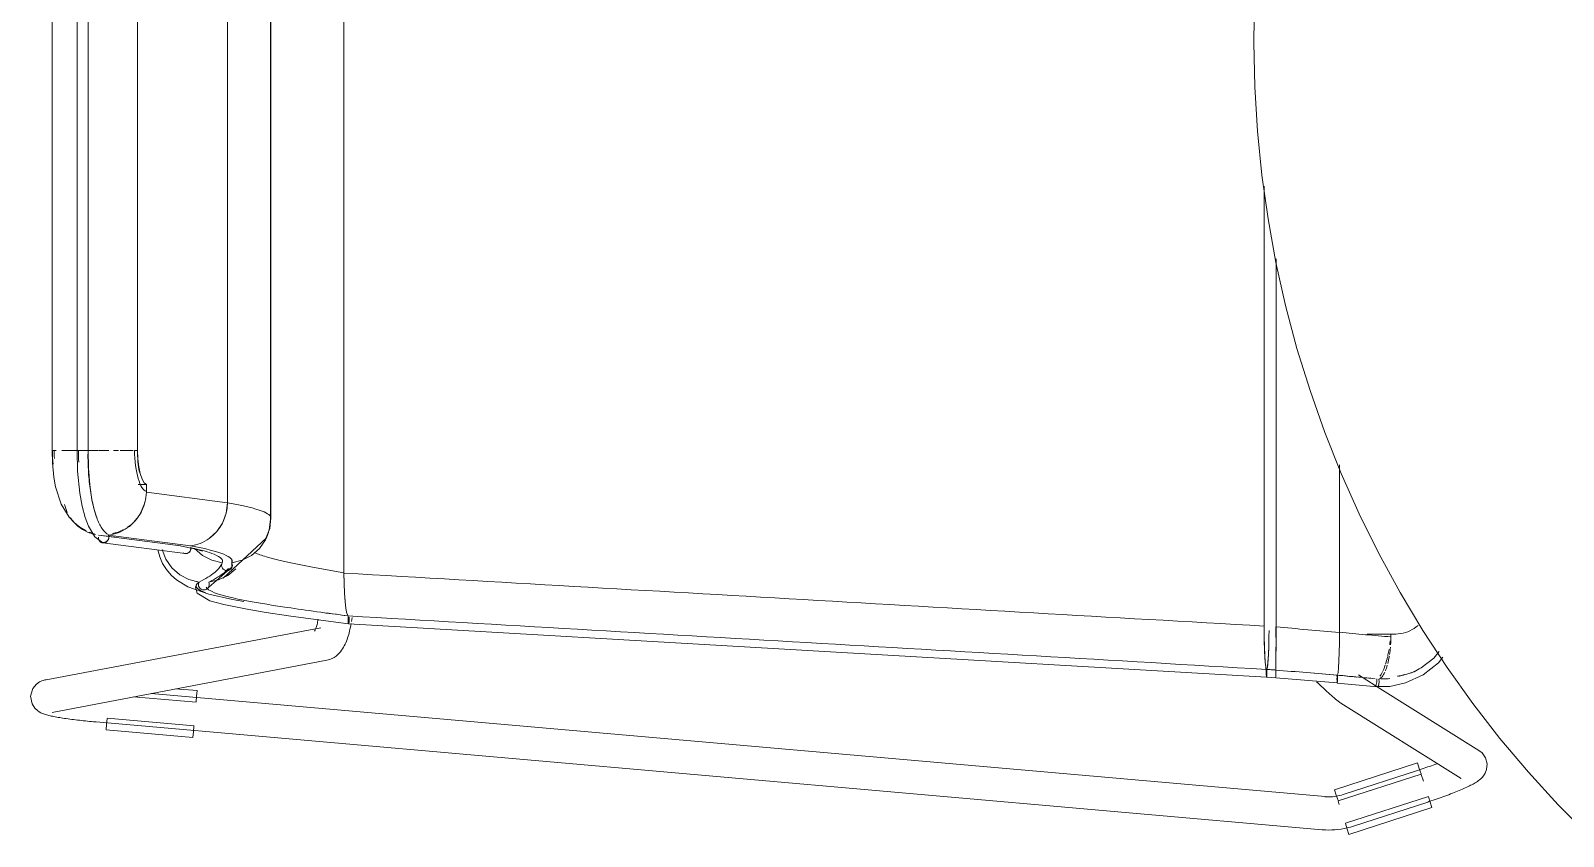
# Model space of a CAD drawing. Header units: millimetres. Extents: x 155927 to 317870, y -36033 to 97293.
# Drawn here: x 229477 to 230032, y 30821 to 31112 of the extents above; entities that cross this region are included whole.
import ezdxf

# ---------------------------------------------------------------- set-up
doc = ezdxf.new("R2010")
doc.units = ezdxf.units.MM
doc.header["$MEASUREMENT"] = 0
doc.layers.add('I-FURN', color=8, linetype='CONTINUOUS', lineweight=9)

msp = doc.modelspace()

# ---------------------------------------------------------------- linework, layer by layer
at = {"layer": 'I-FURN'}
for p, q in [((229590.71, 31299.29), (229590.71, 30915.89)), ((229590.71, 30915.89), (229590.71, 31299.29)), ((229564.21, 31279.98), (229564.21, 30935.2)), ((229564.21, 30935.2), (229564.21, 31279.98)), ((229548.61, 31273.95), (229548.61, 30941.24)), ((229548.61, 30941.24), (229548.61, 31273.95)), ((229485.24, 31255.02), (229485.24, 30960.17)), ((229494.28, 31255.02), (229494.28, 30960.17)), ((229498.24, 30960.17), (229498.24, 31255.02)), ((229516.08, 31255.02), (229516.08, 30960.17)), ((229516.14, 30960.17), (229516.14, 31255.02)), ((229564.36, 30935.74), (229564.36, 31240.54)), ((229919.84, 31116.23), (229919.75, 31107.59)), ((229919.75, 31107.59), (229920.07, 31091.6)), ((229920.07, 31091.6), (229921.03, 31075.63)), ((229921.03, 31075.63), (229922.62, 31059.71)), ((229922.62, 31059.71), (229924.86, 31043.87)), ((229923.44, 31055.74), (229923.44, 30896.64)), ((229923.44, 30896.64), (229923.44, 31055.74)), ((229924.86, 31043.87), (229927.72, 31028.13)), ((229927.76, 31029.37), (229927.76, 30896.38)), ((229927.76, 30896.38), (229927.76, 31029.37)), ((229927.72, 31028.13), (229931.21, 31012.51)), ((229931.21, 31012.51), (229935.32, 30997.05)), ((229935.32, 30997.05), (229940.05, 30981.77)), ((229940.05, 30981.77), (229945.39, 30966.68)), ((229945.39, 30966.68), (229951.32, 30951.83)), ((229485.24, 30960.17), (229485.41, 30960.17)), ((229485.32, 30955.65), (229485.24, 30960.17)), ((229486.73, 30960.17), (229485.26, 30960.17)), ((229491.34, 30960.17), (229488.76, 30960.17)), ((229491.5, 30960.17), (229494.52, 30960.17)), ((229494.52, 30960.17), (229491.51, 30960.17)), ((229498.23, 30960.17), (229494.28, 30960.17)), ((229494.43, 30952.61), (229494.28, 30960.17)), ((229494.28, 30960.17), (229494.35, 30960.17)), ((229494.35, 30960.17), (229494.55, 30960.17)), ((229494.55, 30960.17), (229494.85, 30960.17)), ((229494.85, 30960.17), (229495.24, 30960.17)), ((229495.24, 30960.17), (229495.69, 30960.17)), ((229495.69, 30960.17), (229496.19, 30960.17)), ((229496.19, 30960.17), (229496.68, 30960.17)), ((229496.68, 30960.17), (229497.16, 30960.17)), ((229497.16, 30960.17), (229497.58, 30960.17)), ((229497.58, 30960.17), (229497.91, 30960.17)), ((229497.91, 30960.17), (229498.13, 30960.17)), ((229498.13, 30960.17), (229498.23, 30960.17)), ((229498.21, 30960.17), (229502.02, 30960.17)), ((229502.02, 30960.17), (229498.21, 30960.17)), ((229498.24, 30960.17), (229498.33, 30953.75)), ((229505.78, 30960.17), (229502.22, 30960.17)), ((229509.25, 30960.17), (229507.41, 30960.17)), ((229512.49, 30960.17), (229509.77, 30960.17)), ((229512.49, 30960.17), (229512.75, 30960.17)), ((229514.56, 30960.17), (229512.82, 30960.17)), ((229516.25, 30957.13), (229516.14, 30960.17)), ((229516.57, 30954.28), (229516.25, 30957.13)), ((229485.84, 30950.44), (229485.32, 30955.65)), ((229495.22, 30944.72), (229494.43, 30952.61)), ((229498.33, 30953.75), (229498.81, 30947.77)), ((229517.08, 30951.79), (229516.57, 30954.28)), ((229517.75, 30949.8), (229517.08, 30951.79)), ((229950.73, 30894.43), (229950.73, 30954.92)), ((229950.73, 30954.92), (229950.73, 30894.43)), ((229951.32, 30951.83), (229957.85, 30937.22)), ((229486.49, 30946.94), (229485.84, 30950.44)), ((229488.51, 30940.79), (229486.49, 30946.94)), ((229498.81, 30947.77), (229499.64, 30942.33)), ((229516.39, 30947.81), (229519.4, 30947.81)), ((229516.39, 30947.81), (229519.38, 30947.81)), ((229518.54, 30948.45), (229517.75, 30949.8)), ((229519.4, 30947.81), (229518.54, 30948.45)), ((229519.33, 30945.1), (229519.4, 30947.81)), ((229491.38, 30936.08), (229488.51, 30940.79)), ((229496.09, 30940), (229495.22, 30944.72)), ((229499.64, 30942.33), (229500.44, 30938.83)), ((229548.61, 30941.24), (229519.33, 30945.1)), ((229548.13, 30937.47), (229548.61, 30941.24)), ((229493.22, 30934.1), (229491.38, 30936.08)), ((229497.17, 30935.96), (229496.09, 30940)), ((229498.36, 30932.79), (229497.17, 30935.96)), ((229500.44, 30938.83), (229501.32, 30936.01)), ((229501.32, 30936.01), (229501.51, 30935.5)), ((229546.82, 30933.92), (229548.13, 30937.47)), ((229564.21, 30935.2), (229563.73, 30931.41)), ((229563.73, 30931.41), (229564.21, 30935.2)), ((229563.92, 30931.99), (229564.36, 30935.74)), ((229957.85, 30937.22), (229964.95, 30922.88)), ((229495.29, 30932.43), (229493.22, 30934.1)), ((229497.56, 30931.1), (229495.29, 30932.43)), ((229500.67, 30928.96), (229498.36, 30932.79)), ((229531.68, 30925.71), (229501.99, 30929.55)), ((229507.96, 30928.78), (229503.18, 30929.4)), ((229535.23, 30925.69), (229505.53, 30929.53)), ((229542, 30928.32), (229544.74, 30930.81)), ((229544.74, 30930.81), (229546.82, 30933.92)), ((229562.19, 30927.53), (229563.92, 30931.99)), ((229563.73, 30931.41), (229562.36, 30927.84)), ((229562.37, 30927.84), (229563.73, 30931.41)), ((229562.79, 30928.62), (229563.49, 30930.55)), ((229503.05, 30927.07), (229500.67, 30928.96)), ((229533.33, 30922.86), (229503.55, 30926.71)), ((229523.48, 30924.17), (229524.13, 30921.67)), ((229524.99, 30924.31), (229526.39, 30920.8)), ((229537.2, 30924.46), (229530.9, 30925.83)), ((229534.85, 30923.4), (229535.15, 30923.78)), ((229535.15, 30923.78), (229535.35, 30924.23)), ((229535.35, 30924.23), (229535.43, 30924.72)), ((229535.43, 30924.72), (229535.39, 30925.22)), ((229536.73, 30924.7), (229539.6, 30922.2)), ((229539.63, 30923.7), (229537.2, 30924.46)), ((229547.09, 30914.02), (229562.79, 30928.62)), ((229560.19, 30924.71), (229557.32, 30922.2)), ((229557.33, 30922.2), (229560.2, 30924.7)), ((229562.36, 30927.84), (229560.19, 30924.71)), ((229560.2, 30924.7), (229562.37, 30927.84)), ((229524.13, 30921.67), (229525.16, 30919.3)), ((229525.16, 30919.3), (229526.54, 30917.1)), ((229526.39, 30920.8), (229528.56, 30917.71)), ((229532.65, 30923.1), (229533.09, 30922.91)), ((229533.09, 30922.91), (229533.56, 30922.85)), ((229533.56, 30922.85), (229534.03, 30922.91)), ((229534.03, 30922.91), (229534.47, 30923.1)), ((229534.47, 30923.1), (229534.85, 30923.4)), ((229539.6, 30922.2), (229543, 30920.44)), ((229540.9, 30909.91), (229550.32, 30918.04)), ((229543, 30920.44), (229546.71, 30919.55)), ((229546.43, 30918.87), (229546.61, 30919.3)), ((229546.51, 30918.58), (229546.55, 30919.08)), ((229546.55, 30919.08), (229546.51, 30918.58)), ((229546.59, 30918.09), (229546.51, 30918.58)), ((229546.51, 30918.58), (229546.59, 30918.09)), ((229546.55, 30919.08), (229546.71, 30919.55)), ((229546.71, 30919.55), (229546.55, 30919.08)), ((229546.8, 30917.64), (229546.59, 30918.09)), ((229546.59, 30918.09), (229546.79, 30917.64)), ((229550.33, 30918.09), (229550.13, 30917.64)), ((229550.13, 30917.64), (229550.33, 30918.09)), ((229550.19, 30917.74), (229550.23, 30920.62)), ((229550.21, 30919.55), (229550.38, 30919.08)), ((229550.22, 30919.55), (229553.93, 30920.44)), ((229550.38, 30919.08), (229550.22, 30919.55)), ((229550.41, 30918.58), (229550.33, 30918.09)), ((229550.33, 30918.09), (229550.42, 30918.58)), ((229550.38, 30919.08), (229550.41, 30918.58)), ((229550.42, 30918.58), (229550.38, 30919.08)), ((229557.32, 30922.2), (229553.93, 30920.45)), ((229553.93, 30920.44), (229557.33, 30922.2)), ((229964.95, 30922.88), (229972.62, 30908.84)), ((229526.54, 30917.1), (229528.22, 30915.12)), ((229528.22, 30915.12), (229530.19, 30913.39)), ((229528.56, 30917.71), (229531.39, 30915.23)), ((229530.19, 30913.39), (229534.3, 30910.88)), ((229531.39, 30915.23), (229534.71, 30913.49)), ((229534.71, 30913.49), (229538.34, 30912.59)), ((229538.34, 30912.59), (229536.81, 30912.86)), ((229538.18, 30912.12), (229538.34, 30912.59)), ((229538.34, 30912.59), (229538.18, 30912.12)), ((229545.44, 30913.33), (229541.83, 30912.54)), ((229541.83, 30912.54), (229545.44, 30913.32)), ((229541.83, 30912.54), (229541.98, 30912.07)), ((229541.98, 30912.06), (229541.83, 30912.54)), ((229548.76, 30914.97), (229545.44, 30913.33)), ((229545.44, 30913.32), (229548.76, 30914.96)), ((229546.79, 30917.64), (229547.11, 30917.26)), ((229547.11, 30917.26), (229546.8, 30917.64)), ((229547.51, 30916.97), (229547.11, 30917.26)), ((229547.11, 30917.26), (229547.51, 30916.96)), ((229547.97, 30916.78), (229547.51, 30916.97)), ((229547.51, 30916.96), (229547.97, 30916.77)), ((229548.46, 30916.71), (229547.97, 30916.78)), ((229547.97, 30916.77), (229548.46, 30916.71)), ((229548.95, 30916.78), (229548.46, 30916.71)), ((229548.46, 30916.71), (229548.95, 30916.77)), ((229551.6, 30917.37), (229548.76, 30914.97)), ((229548.76, 30914.96), (229551.6, 30917.37)), ((229549.41, 30916.97), (229548.95, 30916.78)), ((229548.95, 30916.77), (229549.42, 30916.96)), ((229549.82, 30917.26), (229549.41, 30916.97)), ((229549.42, 30916.96), (229549.82, 30917.26)), ((229550.13, 30917.64), (229549.82, 30917.26)), ((229549.82, 30917.26), (229550.13, 30917.64)), ((229590.71, 30915.89), (229590.77, 30912.12)), ((229590.77, 30912.06), (229590.71, 30915.81)), ((229534.3, 30910.88), (229541.93, 30908.21)), ((229537.12, 30910.77), (229537.42, 30911.68)), ((229537.65, 30908.58), (229537.12, 30910.77)), ((229542.29, 30905.81), (229537.65, 30908.58)), ((229538.13, 30911.62), (229538.18, 30912.12)), ((229538.18, 30912.12), (229538.13, 30911.62)), ((229538.21, 30911.13), (229538.13, 30911.62)), ((229538.13, 30911.62), (229538.21, 30911.13)), ((229538.41, 30910.67), (229538.21, 30911.13)), ((229538.21, 30911.13), (229538.4, 30910.67)), ((229538.4, 30910.67), (229538.71, 30910.28)), ((229538.71, 30910.29), (229538.41, 30910.67)), ((229539.11, 30909.99), (229538.71, 30910.29)), ((229538.71, 30910.28), (229539.1, 30909.98)), ((229539.1, 30909.98), (229539.56, 30909.79)), ((229539.56, 30909.79), (229539.11, 30909.99)), ((229540.04, 30909.72), (229539.56, 30909.79)), ((229539.56, 30909.79), (229540.04, 30909.71)), ((229540.53, 30909.78), (229540.04, 30909.72)), ((229540.04, 30909.71), (229540.53, 30909.77)), ((229540.99, 30909.96), (229540.53, 30909.78)), ((229540.53, 30909.77), (229540.99, 30909.96)), ((229541.17, 30910.07), (229540.96, 30909.94)), ((229541.39, 30910.25), (229540.99, 30909.96)), ((229540.99, 30909.96), (229541.39, 30910.24)), ((229541.71, 30910.63), (229541.39, 30910.25)), ((229541.39, 30910.24), (229541.71, 30910.62)), ((229541.92, 30911.08), (229541.71, 30910.63)), ((229541.71, 30910.62), (229541.92, 30911.07)), ((229542.01, 30911.57), (229541.92, 30911.08)), ((229541.92, 30911.07), (229542.01, 30911.56)), ((229541.93, 30908.21), (229550.45, 30906.32)), ((229541.98, 30912.07), (229542.01, 30911.57)), ((229542.01, 30911.56), (229541.98, 30912.06)), ((229590.77, 30912.12), (229590.92, 30908.59)), ((229590.92, 30908.59), (229590.77, 30912.06)), ((229590.92, 30908.59), (229591.16, 30905.49)), ((229591.16, 30905.48), (229590.92, 30908.54)), ((229972.62, 30908.84), (229980.84, 30895.12)), ((229547.29, 30904.41), (229542.29, 30905.81)), ((229556.31, 30902.6), (229547.29, 30904.41)), ((229550.45, 30906.32), (229554.51, 30905.58)), ((229562.62, 30901.57), (229556.31, 30902.6)), ((229570.64, 30900.39), (229562.62, 30901.57)), ((229591.16, 30905.49), (229591.47, 30902.99)), ((229591.47, 30902.99), (229591.16, 30905.45)), ((229591.47, 30902.99), (229591.84, 30901.25)), ((229591.84, 30901.25), (229591.47, 30902.98)), ((229582.35, 30896.07), (229483.05, 30877.26)), ((229580.57, 30899.03), (229570.64, 30900.39)), ((229580.48, 30895.62), (229580.58, 30895.89)), ((229592.43, 30897.48), (229580.57, 30899.03)), ((229580.58, 30895.89), (229580.69, 30896.19)), ((229580.69, 30896.19), (229580.79, 30896.53)), ((229580.79, 30896.53), (229580.9, 30896.89)), ((229580.9, 30896.89), (229581.01, 30897.29)), ((229581.01, 30897.29), (229581.12, 30897.71)), ((229581.12, 30897.71), (229581.22, 30898.15)), ((229581.22, 30898.15), (229581.32, 30898.62)), ((229581.32, 30898.62), (229581.42, 30899.12)), ((229592.24, 30900.34), (229591.84, 30901.25)), ((229591.84, 30901.25), (229592.24, 30900.34)), ((229592.24, 30900.34), (229592.22, 30899.87)), ((229592.22, 30899.87), (229592.24, 30900.34)), ((229592.22, 30899.87), (229592.22, 30899.37)), ((229592.22, 30899.37), (229592.22, 30899.87)), ((229592.22, 30899.37), (229592.22, 30898.88)), ((229592.22, 30898.88), (229592.22, 30899.37)), ((229592.22, 30898.88), (229592.25, 30898.43)), ((229592.25, 30898.42), (229592.22, 30898.88)), ((229592.25, 30898.43), (229592.28, 30898.04)), ((229592.28, 30898.04), (229592.25, 30898.42)), ((229592.28, 30898.04), (229592.32, 30897.74)), ((229592.32, 30897.74), (229592.28, 30898.04)), ((229592.32, 30897.74), (229592.37, 30897.55)), ((229592.37, 30897.55), (229592.32, 30897.74)), ((229592.37, 30897.55), (229592.43, 30897.48)), ((229592.43, 30897.47), (229592.37, 30897.55)), ((229592.43, 30897.48), (229592.48, 30897.54)), ((229592.48, 30897.54), (229592.43, 30897.47)), ((229592.43, 30897.47), (229924.34, 30878.19)), ((229592.48, 30897.54), (229592.53, 30897.72)), ((229592.53, 30897.72), (229592.48, 30897.54)), ((229592.53, 30897.72), (229592.57, 30898.01)), ((229592.57, 30898.01), (229592.53, 30897.72)), ((229592.57, 30898.01), (229592.61, 30898.39)), ((229592.61, 30898.39), (229592.57, 30898.01)), ((229592.61, 30898.39), (229592.63, 30898.84)), ((229592.63, 30898.84), (229592.61, 30898.39)), ((229592.63, 30898.84), (229592.64, 30899.34)), ((229592.64, 30899.33), (229592.63, 30898.84)), ((229592.64, 30899.34), (229592.64, 30899.83)), ((229592.64, 30899.83), (229592.64, 30899.33)), ((229592.93, 30895.54), (229593.08, 30896.21)), ((229593.08, 30896.21), (229593.21, 30896.89)), ((229593.21, 30896.89), (229593.33, 30897.58)), ((229593.45, 30898.28), (229593.56, 30899)), ((229593.56, 30899), (229593.66, 30899.73)), ((229923.44, 30896.64), (229923.47, 30892.86)), ((229927.63, 30892.59), (229927.63, 30896.36)), ((229927.63, 30896.36), (229927.63, 30892.58)), ((229927.76, 30896.38), (229927.76, 30892.59)), ((229927.76, 30892.59), (229927.76, 30896.38)), ((229580.12, 30894.85), (229580.13, 30894.88)), ((229580.13, 30894.88), (229580.18, 30894.95)), ((229580.18, 30894.95), (229580.22, 30895.04)), ((229580.22, 30895.04), (229580.3, 30895.19)), ((229580.3, 30895.19), (229580.38, 30895.39)), ((229580.38, 30895.39), (229580.48, 30895.62)), ((229591.16, 30890.08), (229591.41, 30890.64)), ((229591.41, 30890.64), (229591.64, 30891.21)), ((229591.64, 30891.21), (229591.86, 30891.8)), ((229591.86, 30891.8), (229592.07, 30892.39)), ((229592.07, 30892.39), (229592.26, 30892.99)), ((229592.26, 30892.99), (229592.45, 30893.61)), ((229592.45, 30893.61), (229592.62, 30894.24)), ((229592.62, 30894.24), (229592.78, 30894.88)), ((229592.78, 30894.88), (229592.93, 30895.54)), ((229923.47, 30892.86), (229923.55, 30889.29)), ((229925.12, 30889.3), (229925.2, 30892.85)), ((229925.2, 30892.85), (229925.23, 30895.1)), ((229927.76, 30892.59), (229927.75, 30889.02)), ((229927.75, 30889.02), (229927.76, 30892.59)), ((229950.7, 30890.58), (229950.63, 30887.14)), ((229950.63, 30887.14), (229950.7, 30890.57)), ((229950.7, 30890.67), (229950.73, 30894.43)), ((229950.73, 30894.31), (229950.7, 30890.67)), ((229960.77, 30893.73), (229970.52, 30893.73)), ((229969.28, 30893.78), (229969.28, 30892.74)), ((229980.84, 30895.12), (229989.61, 30881.74)), ((229585.57, 30884.54), (229586.46, 30884.91)), ((229586.46, 30884.91), (229587.25, 30885.34)), ((229587.25, 30885.34), (229587.94, 30885.83)), ((229587.94, 30885.83), (229588.54, 30886.34)), ((229588.54, 30886.34), (229589.06, 30886.86)), ((229589.06, 30886.86), (229589.51, 30887.39)), ((229589.51, 30887.39), (229589.91, 30887.92)), ((229589.91, 30887.92), (229590.27, 30888.46)), ((229590.27, 30888.46), (229590.59, 30889)), ((229590.59, 30889), (229590.88, 30889.53)), ((229590.88, 30889.53), (229591.16, 30890.08)), ((229923.55, 30889.29), (229923.67, 30886.16)), ((229923.67, 30886.16), (229923.83, 30883.66)), ((229924.84, 30883.68), (229925, 30886.18)), ((229925, 30886.18), (229925.12, 30889.3)), ((229927.65, 30885.91), (229927.64, 30889.03)), ((229927.64, 30889.03), (229927.65, 30885.9)), ((229927.66, 30883.41), (229927.65, 30885.91)), ((229927.65, 30885.9), (229927.66, 30883.4)), ((229927.74, 30885.89), (229927.73, 30883.39)), ((229927.73, 30883.38), (229927.74, 30885.89)), ((229927.75, 30889.02), (229927.74, 30885.89)), ((229927.74, 30885.89), (229927.75, 30889.02)), ((229950.51, 30884.04), (229950.63, 30887.14)), ((229950.62, 30887.07), (229950.51, 30884.04)), ((229984.78, 30885.06), (229980.21, 30881.56)), ((229986.78, 30887.45), (229984.78, 30885.06)), ((229988.13, 30885.43), (229986.45, 30883.32)), ((229485.29, 30865.47), (229584.58, 30884.28)), ((229584.58, 30884.28), (229585.57, 30884.54)), ((229923.83, 30883.66), (229924.03, 30881.91)), ((229924.03, 30881.91), (229924.24, 30881.02)), ((229924.24, 30881.02), (229924.23, 30880.55)), ((229924.23, 30880.55), (229924.23, 30880.06)), ((229924.23, 30880.06), (229924.23, 30879.57)), ((229924.23, 30879.57), (229924.24, 30879.12)), ((229924.43, 30879.12), (229924.44, 30879.57)), ((229924.44, 30881.03), (229924.65, 30881.93)), ((229924.44, 30880.56), (229924.44, 30881.03)), ((229924.45, 30880.06), (229924.44, 30880.56)), ((229924.44, 30879.57), (229924.45, 30880.06)), ((229924.65, 30881.93), (229924.84, 30883.68)), ((229927.67, 30881.66), (229927.66, 30883.41)), ((229927.66, 30883.4), (229927.67, 30881.65)), ((229927.69, 30880.29), (229927.69, 30880.76)), ((229927.69, 30880.76), (229927.69, 30880.29)), ((229927.69, 30879.79), (229927.69, 30880.29)), ((229927.69, 30880.29), (229927.69, 30879.79)), ((229927.69, 30879.3), (229927.69, 30879.79)), ((229927.69, 30879.79), (229927.69, 30879.3)), ((229927.69, 30878.85), (229927.69, 30879.3)), ((229927.69, 30879.3), (229927.69, 30878.85)), ((229927.72, 30881.64), (229927.7, 30880.75)), ((229927.7, 30880.75), (229927.72, 30881.64)), ((229927.7, 30880.75), (229927.7, 30880.28)), ((229927.7, 30880.28), (229927.7, 30880.75)), ((229927.7, 30880.28), (229927.7, 30879.79)), ((229927.7, 30879.78), (229927.7, 30880.28)), ((229927.7, 30879.79), (229927.7, 30879.3)), ((229927.7, 30879.29), (229927.7, 30879.78)), ((229927.7, 30879.3), (229927.7, 30878.84)), ((229927.7, 30878.84), (229927.7, 30879.29)), ((229927.73, 30883.38), (229927.72, 30881.64)), ((229927.72, 30881.64), (229927.73, 30883.38)), ((229949.99, 30878.93), (229950.18, 30879.83)), ((229950.18, 30879.82), (229949.99, 30878.94)), ((229950.18, 30879.83), (229950.36, 30881.56)), ((229950.36, 30881.54), (229950.18, 30879.83)), ((229950.36, 30881.56), (229950.51, 30884.04)), ((229950.51, 30884), (229950.36, 30881.56)), ((229980.21, 30881.56), (229976.52, 30879.65)), ((229986.45, 30883.32), (229980.92, 30878.99)), ((229989.61, 30881.74), (229998.91, 30868.71)), ((229478.3, 30874.12), (229477.46, 30871.37)), ((229478.3, 30874.12), (229479.62, 30875.7)), ((229479.62, 30875.7), (229480.7, 30876.45)), ((229480.7, 30876.45), (229481.5, 30876.82)), ((229481.5, 30876.82), (229482.12, 30877.04)), ((229482.12, 30877.04), (229482.64, 30877.17)), ((229482.64, 30877.17), (229483.05, 30877.26)), ((229537.64, 30873.33), (229529.75, 30874.02)), ((229924.24, 30879.12), (229924.26, 30878.73)), ((229924.26, 30878.73), (229924.28, 30878.44)), ((229924.28, 30878.44), (229924.31, 30878.25)), ((229924.31, 30878.25), (229924.34, 30878.19)), ((229924.34, 30878.19), (229924.36, 30878.26)), ((229927.7, 30877.92), (229924.34, 30878.18)), ((229924.36, 30878.26), (229924.39, 30878.45)), ((229924.39, 30878.45), (229924.41, 30878.74)), ((229924.41, 30878.74), (229924.43, 30879.12)), ((229927.69, 30878.47), (229927.69, 30878.85)), ((229927.69, 30878.85), (229927.69, 30878.46)), ((229927.7, 30877.92), (229927.69, 30877.98)), ((229927.69, 30877.98), (229927.7, 30877.91)), ((229927.7, 30878.84), (229927.7, 30878.46)), ((229927.7, 30878.46), (229927.7, 30878.84)), ((229927.7, 30878.46), (229927.7, 30878.17)), ((229927.7, 30878.17), (229927.7, 30878.46)), ((229927.7, 30877.98), (229927.7, 30877.92)), ((229927.7, 30877.91), (229927.7, 30877.98)), ((229927.7, 30877.91), (229949.9, 30876.09)), ((229942.86, 30876.11), (229942.39, 30876.55)), ((229943.32, 30875.68), (229942.86, 30876.11)), ((229943.77, 30875.26), (229943.32, 30875.68)), ((229944.22, 30874.85), (229943.77, 30875.26)), ((229944.65, 30874.44), (229944.22, 30874.85)), ((229945.08, 30874.05), (229944.65, 30874.44)), ((229945.49, 30873.67), (229945.08, 30874.05)), ((229945.89, 30873.3), (229945.49, 30873.67)), ((229949.8, 30878.92), (229949.79, 30878.45)), ((229949.79, 30878.45), (229949.8, 30878.92)), ((229949.8, 30877.46), (229949.79, 30877.96)), ((229949.79, 30877.95), (229949.8, 30877.46)), ((229949.8, 30877.46), (229949.81, 30877.01)), ((229949.81, 30877.01), (229949.8, 30877.46)), ((229949.81, 30877.01), (229949.82, 30876.63)), ((229949.82, 30876.63), (229949.81, 30877.01)), ((229949.82, 30876.63), (229949.85, 30876.34)), ((229949.85, 30876.34), (229949.82, 30876.63)), ((229949.85, 30876.34), (229949.87, 30876.15)), ((229949.87, 30876.15), (229949.85, 30876.34)), ((229949.87, 30876.15), (229949.9, 30876.08)), ((229949.9, 30876.09), (229949.87, 30876.15)), ((229949.92, 30876.16), (229949.9, 30876.09)), ((229949.9, 30876.08), (229949.92, 30876.15)), ((229949.9, 30876.08), (229964.39, 30874.66)), ((229949.92, 30876.15), (229949.95, 30876.34)), ((229949.95, 30876.34), (229949.97, 30876.64)), ((229949.97, 30876.64), (229949.95, 30876.35)), ((229949.98, 30877.03), (229949.97, 30876.64)), ((229949.97, 30876.64), (229949.98, 30877.02)), ((229949.99, 30877.48), (229949.98, 30877.03)), ((229949.98, 30877.02), (229949.99, 30877.47)), ((229949.99, 30878.94), (229950, 30878.47)), ((229950, 30878.46), (229949.99, 30878.93)), ((229949.99, 30877.47), (229950, 30877.97)), ((229950, 30877.97), (229949.99, 30877.48)), ((229950, 30878.47), (229950, 30877.97)), ((229950, 30877.97), (229950, 30878.46)), ((229963.55, 30875.24), (229957.53, 30879)), ((229968.95, 30874.87), (229963.49, 30874.79)), ((230001.12, 30851.7), (229964.35, 30874.73)), ((229974.6, 30876.09), (229968.95, 30874.87)), ((229980.92, 30878.99), (229974.6, 30876.09)), ((229477.46, 30871.37), (229477.95, 30868.61)), ((229477.95, 30868.61), (229478.99, 30866.96)), ((229514.67, 30871.08), (229537.27, 30869.1)), ((229945.51, 30835), (229521.01, 30872.29)), ((229537.46, 30871.28), (229537.28, 30869.22)), ((229537.64, 30873.33), (229537.46, 30871.28)), ((229946.28, 30872.95), (229945.89, 30873.3)), ((229946.66, 30872.6), (229946.28, 30872.95)), ((229947.02, 30872.27), (229946.66, 30872.6)), ((229947.38, 30871.96), (229947.02, 30872.27)), ((229947.71, 30871.66), (229947.38, 30871.96)), ((229948.04, 30871.37), (229947.71, 30871.66)), ((229948.34, 30871.1), (229948.04, 30871.37)), ((229948.64, 30870.84), (229948.34, 30871.1)), ((229948.92, 30870.6), (229948.64, 30870.84)), ((229949.18, 30870.37), (229948.92, 30870.6)), ((229949.44, 30870.15), (229949.18, 30870.37)), ((229949.68, 30869.95), (229949.44, 30870.15)), ((229949.91, 30869.76), (229949.68, 30869.95)), ((229950.13, 30869.58), (229949.91, 30869.76)), ((229950.35, 30869.41), (229950.13, 30869.58)), ((229950.58, 30869.23), (229950.35, 30869.41)), ((229950.84, 30869.05), (229950.58, 30869.23)), ((229951.16, 30868.84), (229950.84, 30869.05)), ((229951.16, 30868.84), (229994.75, 30841.53)), ((229998.91, 30868.71), (230008.72, 30856.08)), ((229478.99, 30866.96), (229479.9, 30866.1)), ((229479.9, 30866.1), (229480.6, 30865.62)), ((229480.6, 30865.62), (229481.16, 30865.32)), ((229481.16, 30865.32), (229481.63, 30865.1)), ((229481.63, 30865.1), (229482.06, 30864.94)), ((229482.06, 30864.94), (229482.47, 30864.79)), ((229482.47, 30864.79), (229482.86, 30864.67)), ((229482.86, 30864.67), (229483.26, 30864.55)), ((229483.26, 30864.55), (229483.66, 30864.45)), ((229483.66, 30864.45), (229484.07, 30864.34)), ((229484.07, 30864.34), (229484.5, 30864.24)), ((229484.5, 30864.24), (229484.94, 30864.14)), ((229484.94, 30864.14), (229485.4, 30864.05)), ((229485.4, 30864.05), (229485.88, 30863.95)), ((229485.88, 30863.95), (229486.38, 30863.86)), ((229486.38, 30863.86), (229486.89, 30863.76)), ((229486.89, 30863.76), (229487.42, 30863.67)), ((229487.42, 30863.67), (229487.97, 30863.58)), ((229487.97, 30863.58), (229488.54, 30863.48)), ((229488.54, 30863.48), (229489.13, 30863.39)), ((229489.13, 30863.39), (229489.73, 30863.3)), ((229489.73, 30863.3), (229490.35, 30863.21)), ((229490.35, 30863.21), (229490.99, 30863.12)), ((229490.99, 30863.12), (229491.64, 30863.03)), ((229491.64, 30863.03), (229492.3, 30862.94)), ((229492.3, 30862.94), (229492.97, 30862.86)), ((229492.97, 30862.86), (229493.66, 30862.77)), ((229493.66, 30862.77), (229494.36, 30862.69)), ((229494.36, 30862.69), (229495.07, 30862.6)), ((229495.07, 30862.6), (229495.79, 30862.52)), ((229504.93, 30861.22), (229505.11, 30863.28)), ((229536.53, 30860.65), (229505.12, 30863.41)), ((229495.79, 30862.52), (229496.51, 30862.44)), ((229496.51, 30862.44), (229497.25, 30862.37)), ((229497.25, 30862.37), (229497.99, 30862.29)), ((229497.99, 30862.29), (229498.73, 30862.21)), ((229498.73, 30862.21), (229499.48, 30862.14)), ((229499.48, 30862.14), (229500.23, 30862.07)), ((229500.23, 30862.07), (229500.98, 30862)), ((229500.98, 30862), (229501.14, 30861.99)), ((229501.14, 30861.99), (229944.46, 30823.04)), ((229504.75, 30859.18), (229504.93, 30861.22)), ((229536.16, 30856.42), (229504.75, 30859.18)), ((229536.34, 30858.46), (229536.16, 30856.42)), ((229536.52, 30860.52), (229536.34, 30858.46)), ((230002.24, 30850.81), (230001.12, 30851.7)), ((230008.72, 30856.08), (230019.02, 30843.84)), ((229978.93, 30847.17), (229948.93, 30837.48)), ((229978.93, 30847.17), (229979.56, 30845.22)), ((229983.3, 30845.95), (229982.63, 30845.72)), ((229983.96, 30846.19), (229983.3, 30845.95)), ((229984.6, 30846.43), (229983.96, 30846.19)), ((229985.24, 30846.66), (229984.6, 30846.43)), ((229985.86, 30846.89), (229985.24, 30846.66)), ((230002.24, 30850.81), (230003.46, 30849.07)), ((230003.46, 30849.07), (230004.05, 30846.85)), ((230004.05, 30846.85), (230003.88, 30844.87)), ((229950.23, 30833.44), (229980.24, 30843.13)), ((229978.89, 30844.45), (229952.07, 30835.74)), ((229979.22, 30844.56), (229978.89, 30844.45)), ((229979.91, 30844.79), (229979.22, 30844.56)), ((229979.56, 30845.22), (229980.2, 30843.25)), ((229980.6, 30845.02), (229979.91, 30844.79)), ((229981.07, 30840.55), (229980.27, 30843.03)), ((229981.28, 30845.25), (229980.6, 30845.02)), ((229981.96, 30845.48), (229981.28, 30845.25)), ((229982.63, 30845.72), (229981.96, 30845.48)), ((230000.59, 30840.53), (230000.2, 30840.27)), ((230000.98, 30840.8), (230000.59, 30840.53)), ((230001.38, 30841.12), (230000.98, 30840.8)), ((230001.81, 30841.49), (230001.38, 30841.12)), ((230002.27, 30841.95), (230001.81, 30841.49)), ((230002.79, 30842.58), (230002.27, 30841.95)), ((230003.36, 30843.49), (230002.79, 30842.58)), ((230003.88, 30844.87), (230003.36, 30843.49)), ((230019.02, 30843.84), (230029.81, 30832.02)), ((229945.54, 30834.99), (229945.51, 30835)), ((229946.2, 30834.95), (229945.54, 30834.99)), ((229946.86, 30834.93), (229946.2, 30834.95)), ((229947.52, 30834.94), (229946.86, 30834.93)), ((229948.19, 30834.98), (229947.52, 30834.94)), ((229948.84, 30835.04), (229948.19, 30834.98)), ((229949.5, 30835.13), (229948.84, 30835.04)), ((229949.56, 30835.53), (229948.93, 30837.48)), ((229950.15, 30835.24), (229949.5, 30835.13)), ((229950.19, 30833.56), (229949.56, 30835.53)), ((229950.8, 30835.38), (229950.15, 30835.24)), ((229951.44, 30835.55), (229950.8, 30835.38)), ((229952.07, 30835.74), (229951.44, 30835.55)), ((229982.84, 30835.06), (229952.84, 30825.37)), ((229982.88, 30834.94), (229983.52, 30832.97)), ((229988.13, 30834.94), (229987.43, 30834.69)), ((229988.83, 30835.2), (229988.13, 30834.94)), ((229989.52, 30835.45), (229988.83, 30835.2)), ((229990.2, 30835.7), (229989.52, 30835.45)), ((229990.86, 30835.96), (229990.2, 30835.7)), ((229991.52, 30836.21), (229990.86, 30835.96)), ((229992.16, 30836.46), (229991.52, 30836.21)), ((229992.78, 30836.71), (229992.16, 30836.46)), ((229993.39, 30836.96), (229992.78, 30836.71)), ((229993.99, 30837.21), (229993.39, 30836.96)), ((229994.57, 30837.46), (229993.99, 30837.21)), ((229995.13, 30837.7), (229994.57, 30837.46)), ((229995.67, 30837.94), (229995.13, 30837.7)), ((229996.2, 30838.18), (229995.67, 30837.94)), ((229996.71, 30838.41), (229996.2, 30838.18)), ((229997.2, 30838.64), (229996.71, 30838.41)), ((229997.68, 30838.88), (229997.2, 30838.64)), ((229998.13, 30839.1), (229997.68, 30838.88)), ((229998.57, 30839.33), (229998.13, 30839.1)), ((229999, 30839.56), (229998.57, 30839.33)), ((229999.41, 30839.79), (229999, 30839.56)), ((229999.81, 30840.03), (229999.41, 30839.79)), ((230000.2, 30840.27), (229999.81, 30840.03)), ((229950.64, 30832.18), (229950.26, 30833.34)), ((229984.15, 30831.02), (229954.14, 30821.33)), ((229955.78, 30824.33), (229982.59, 30833.04)), ((229983.05, 30833.19), (229982.59, 30833.04)), ((229983.79, 30833.43), (229983.05, 30833.19)), ((229983.52, 30832.97), (229984.15, 30831.02)), ((229984.53, 30833.68), (229983.79, 30833.43)), ((229985.26, 30833.93), (229984.53, 30833.68)), ((229985.99, 30834.18), (229985.26, 30833.93)), ((229986.71, 30834.43), (229985.99, 30834.18)), ((229987.43, 30834.69), (229986.71, 30834.43)), ((230029.81, 30832.02), (230041.06, 30820.65)), ((229953.51, 30823.28), (229952.88, 30825.25)), ((229953.53, 30823.7), (229954.64, 30823.98)), ((229954.64, 30823.98), (229955.73, 30824.31)), ((229955.73, 30824.31), (229955.78, 30824.33)), ((229944.46, 30823.04), (229945.6, 30822.96)), ((229945.6, 30822.96), (229946.74, 30822.93)), ((229946.74, 30822.93), (229947.88, 30822.95)), ((229947.88, 30822.95), (229949.02, 30823.01)), ((229949.02, 30823.01), (229950.16, 30823.11)), ((229950.16, 30823.11), (229951.29, 30823.26)), ((229951.29, 30823.26), (229952.42, 30823.46)), ((229952.42, 30823.46), (229953.53, 30823.7)), ((229954.14, 30821.33), (229953.51, 30823.28))]:
    msp.add_line(p, q, dxfattribs=at)
for centre, major_axis, ratio, start_param, end_param in [((229489.52, 30960.17), (0, -12.4), 0.287441, 4.712389, 4.950404), ((229500.99, 30960.17), (15.75, 0), 0.000004, 5.8107, 5.99294), ((229533.54, 30941.37), (0, -15.78), 0.955139, 0.595876, 1.562553), ((229533.56, 30924.81), (0, -1.96), 0.955139, 5.775592, 8.064923), ((229533.54, 30941.37), (0, -15.78), 0.955139, 0.112537, 0.354036), ((229533.54, 30941.37), (0, -15.78), 0.955139, 0.354206, 0.595753)]:
    msp.add_ellipse(centre, major_axis=major_axis, ratio=ratio, start_param=start_param, end_param=end_param, dxfattribs=at)
for points in [[(229485.55, 30955.2), (229485.4, 30956.78), (229485.33, 30958.45), (229485.33, 30960.17)], [(229494.83, 30955.9), (229494.79, 30957.32), (229494.79, 30958.74), (229494.81, 30960.17)], [(229505.54, 30929.74), (229504.81, 30930.09), (229503.41, 30931.4), (229501.51, 30935.1), (229499.98, 30940.17), (229498.87, 30946.31), (229498.24, 30953.17), (229498.17, 30957.82), (229498.21, 30960.17)], [(229519.32, 30945.34), (229518.21, 30945.6), (229516.04, 30948.98), (229515.07, 30956.38), (229515.02, 30960.17)], [(229516.09, 30959.33), (229516.15, 30956.55), (229516.42, 30953.41), (229517.03, 30951.79)], [(229489.69, 30940.56), (229489.94, 30939.61), (229490.29, 30938.67), (229490.72, 30937.78)], [(229505.53, 30929.53), (229506.77, 30929.68), (229509.15, 30930.26), (229512.49, 30932.03), (229515.33, 30934.56), (229517.52, 30937.7), (229518.93, 30941.3), (229519.29, 30943.8), (229519.33, 30945.1)], [(229564.21, 30935.2), (229564.31, 30935.38), (229564.36, 30935.56), (229564.36, 30935.74)], [(229500.58, 30930.02), (229499.92, 30930.17), (229499.27, 30930.37), (229498.64, 30930.61)], [(229505.69, 30929.27), (229505.7, 30929.19), (229505.72, 30929.02), (229505.72, 30928.86), (229505.71, 30928.77)], [(229511.04, 30931.52), (229509.78, 30930.82), (229508.42, 30930.42), (229507.04, 30930.08)], [(229535.23, 30925.69), (229540.73, 30924.67), (229548.8, 30922.62), (229550.76, 30920.57), (229550.21, 30919.55)], [(229550.22, 30919.55), (229550.19, 30919.48), (229550.17, 30919.41), (229550.14, 30919.34)], [(229756.95, 30906.23), (229701.49, 30909.42), (229646.07, 30912.62), (229590.71, 30915.81)], [(229583.07, 30901.52), (229586.1, 30901.13), (229589.17, 30900.75), (229592.23, 30900.36)], [(229923.44, 30896.64), (229867.92, 30899.84), (229812.39, 30903.03), (229756.95, 30906.23)], [(229924.24, 30881.02), (229868.83, 30884.24), (229758.07, 30890.68), (229647.47, 30897.12), (229592.24, 30900.34)], [(229939.25, 30895.35), (229935.42, 30895.69), (229931.59, 30896.03), (229927.76, 30896.38)], [(229950.73, 30894.31), (229946.9, 30894.66), (229943.08, 30895), (229939.25, 30895.35)], [(229950.73, 30894.43), (229953.86, 30894.13), (229960.11, 30893.54), (229966.25, 30892.99), (229969.28, 30892.74)], [(229968.86, 30889.9), (229968.93, 30890.37), (229968.98, 30890.85), (229969.03, 30891.33)], [(229969.28, 30892.74), (229969.27, 30891.78), (229969.24, 30890.85), (229969.18, 30889.94)], [(229970.8, 30893.73), (229970.29, 30893.72), (229969.78, 30893.74), (229969.28, 30893.78)], [(229967.36, 30882.95), (229967.61, 30883.75), (229967.84, 30884.63), (229968.06, 30885.55)], [(229969.11, 30889.02), (229969.04, 30888.11), (229968.93, 30887.23), (229968.81, 30886.38)], [(229924.24, 30881.02), (229924.81, 30880.98), (229925.97, 30880.89), (229927.12, 30880.8), (229927.7, 30880.75)], [(229924.44, 30881.03), (229924.45, 30880.43), (229924.45, 30878.93), (229924.37, 30878.18), (229924.34, 30878.18)], [(229924.44, 30881.03), (229924.98, 30880.98), (229926.06, 30880.89), (229927.15, 30880.8), (229927.69, 30880.76)], [(229949.99, 30878.94), (229946.28, 30879.24), (229938.86, 30879.84), (229931.42, 30880.45), (229927.7, 30880.75)], [(229935.24, 30880.13), (229934.83, 30880.17), (229934.42, 30880.2), (229934.01, 30880.23)], [(229949.8, 30878.92), (229946.16, 30879.23), (229942.51, 30879.53), (229938.85, 30879.83)], [(229967.11, 30880.05), (229966.79, 30879.35), (229966.09, 30878.21), (229965.34, 30877.64), (229964.94, 30877.5)], [(229965.3, 30878.51), (229965.62, 30878.92), (229965.95, 30879.44), (229966.26, 30880.08)], [(229966.37, 30880.33), (229966.67, 30880.96), (229966.94, 30881.71), (229967.21, 30882.52)], [(229968, 30882.48), (229967.79, 30881.75), (229967.56, 30881.11), (229967.31, 30880.51)], [(229972.19, 30878.47), (229972.92, 30878.67), (229973.63, 30878.9), (229974.34, 30879.17)], [(229949.8, 30878.92), (229952.18, 30878.69), (229954.54, 30878.45), (229956.89, 30878.22)], [(229963.64, 30874.85), (229963.69, 30874.89), (229963.78, 30875.01), (229963.91, 30875.31), (229964.03, 30875.69), (229964.12, 30876.15), (229964.19, 30876.64), (229964.22, 30877.14), (229964.22, 30877.45), (229964.21, 30877.6)], [(229965.77, 30877.54), (229966.43, 30877.55), (229967.07, 30877.59), (229967.72, 30877.65)], [(229968.94, 30877.68), (229968.12, 30877.59), (229967.3, 30877.58), (229966.47, 30877.58)]]:
    msp.add_open_spline(points, degree=3, dxfattribs=at)
for points, knots in [([(229518.78, 30941.56), (229518.45, 30940.33), (229517.04, 30936.83), (229514.6, 30933.54), (229512.47, 30932.4)], [-0.8333333, -0.8333333, -0.8333333, -0.8333333, -0.6666667, -0.3364001, -0.3364001, -0.3364001, -0.3364001]), ([(229564.36, 30935.74), (229564.36, 30936.57), (229561.98, 30938.4), (229554.34, 30940.23), (229548.61, 30941.24)], [0.0892846, 0.0892846, 0.0892846, 0.0892846, 0.5, 1, 1, 1, 1]), ([(229491.86, 30935.81), (229492.14, 30935.41), (229493.17, 30934.04), (229495.34, 30932.04), (229498.19, 30930.43), (229500.13, 30929.96), (229500.9, 30929.8)], [0.434972, 0.434972, 0.434972, 0.434972, 0.5, 0.6666667, 0.8333333, 0.9407177, 0.9407177, 0.9407177, 0.9407177]), ([(229501.95, 30928.68), (229501.94, 30928.54), (229501.96, 30928.31), (229502.03, 30928.02), (229502.13, 30927.75), (229502.31, 30927.44), (229502.6, 30927.12), (229502.96, 30926.88), (229503.31, 30926.75), (229503.62, 30926.7), (229503.89, 30926.7), (229504.15, 30926.73), (229504.41, 30926.8), (229504.66, 30926.92), (229504.97, 30927.11), (229505.29, 30927.43), (229505.53, 30927.83), (229505.65, 30928.18), (229505.72, 30928.56), (229505.71, 30929), (229505.61, 30929.36), (229505.53, 30929.53)], [0.1111111, 0.1111111, 0.1111111, 0.1111111, 0.1666667, 0.1944444, 0.2222222, 0.2777778, 0.3333333, 0.3888889, 0.4444444, 0.4791667, 0.5138889, 0.5486111, 0.5833333, 0.6180556, 0.6527778, 0.7222222, 0.7916667, 0.8263889, 0.8611111, 0.9305556, 1, 1, 1, 1]), ([(229505.62, 30928.28), (229505.58, 30928.16), (229505.49, 30927.93), (229505.21, 30927.52), (229504.66, 30927.06), (229503.79, 30926.81), (229503.01, 30927.04), (229502.5, 30927.44), (229502.2, 30927.82), (229502.01, 30928.28), (229501.97, 30928.61), (229501.96, 30928.77)], [-0.8125, -0.8125, -0.8125, -0.8125, -0.765625, -0.71875, -0.625, -0.5, -0.375, -0.3125, -0.25, -0.1875, -0.125, -0.125, -0.125, -0.125]), ([(229535.33, 30925), (229539.04, 30924.2), (229545.52, 30922.39), (229547.26, 30920.57), (229546.71, 30919.55)], [0.1122148, 0.1122148, 0.1122148, 0.1122148, 0.5, 1, 1, 1, 1]), ([(229546.43, 30918.87), (229545.96, 30917.94), (229544.17, 30915.84), (229540.74, 30913.75), (229538.34, 30912.59)], [0.0974621, 0.0974621, 0.0974621, 0.0974621, 0.5, 1, 1, 1, 1]), ([(229590.71, 30915.89), (229585.32, 30916.87), (229574.54, 30918.81), (229563.83, 30921.25), (229559.58, 30922.7), (229558.44, 30923.19)], [0, 0, 0, 0, 0.25, 0.5, 0.625, 0.625, 0.625, 0.625]), ([(229538.34, 30912.59), (229536.79, 30911.57), (229537.02, 30910.28), (229540.04, 30909), (229540.76, 30908.74)], [0, 0, 0, 0, 0.25, 0.3133981, 0.3133981, 0.3133981, 0.3133981]), ([(229548.96, 30917.42), (229548.56, 30916.96), (229546.89, 30915.33), (229544.24, 30913.71), (229541.83, 30912.54)], [0.303693, 0.303693, 0.303693, 0.303693, 0.5, 1, 1, 1, 1]), ([(229540.94, 30910.71), (229541.14, 30910.3), (229542.74, 30908.88), (229551.04, 30906.44), (229569.48, 30903.39), (229584.69, 30901.36), (229592.24, 30900.34)], [0.1500588, 0.1500588, 0.1500588, 0.1500588, 0.25, 0.5, 0.75, 1, 1, 1, 1]), ([(229924.24, 30881.02), (229924.09, 30881.3), (229923.88, 30882.69), (229923.66, 30886.05), (229923.54, 30889.21), (229923.46, 30892.82), (229923.44, 30895.37), (229923.44, 30896.64)], [-1, -1, -1, -1, -0.666667, -0.5, -0.333333, -0.166667, 0, 0, 0, 0]), ([(229979.17, 30896.89), (229978.26, 30896.13), (229975.27, 30894.2), (229971.66, 30893.57), (229969.28, 30893.78)], [0.5, 0.5, 0.5, 0.5, 0.6666667, 1, 1, 1, 1]), ([(229925.23, 30895.1), (229925.21, 30893.08), (229925.16, 30889.85), (229925.01, 30886.06), (229924.79, 30882.71), (229924.58, 30881.32), (229924.44, 30881.03)], [-0.9335619, -0.9335619, -0.9335619, -0.9335619, -0.6666667, -0.5, -0.3333333, 0, 0, 0, 0]), ([(229968.13, 30885.83), (229968.16, 30885.96), (229968.32, 30886.72), (229968.49, 30887.52), (229968.61, 30888.2)], [-0.3514306, -0.3514306, -0.3514306, -0.3514306, -0.3333333, -0.2414396, -0.2414396, -0.2414396, -0.2414396]), ([(229968.73, 30885.84), (229968.71, 30885.74), (229968.55, 30884.79), (229968.37, 30883.88), (229968.18, 30883.14)], [0.3177134, 0.3177134, 0.3177134, 0.3177134, 0.3333333, 0.4604968, 0.4604968, 0.4604968, 0.4604968]), ([(229924.34, 30878.18), (229924.32, 30878.18), (229924.29, 30878.32), (229924.26, 30878.71), (229924.24, 30879.1), (229924.23, 30879.56), (229924.22, 30880.05), (229924.23, 30880.55), (229924.23, 30880.87), (229924.24, 30881.02)], [-0.498493, -0.498493, -0.498493, -0.498493, -0.375, -0.3125, -0.25, -0.1875, -0.125, -0.0625, 0, 0, 0, 0]), ([(229980.19, 30881.57), (229979.36, 30881.05), (229976.64, 30879.47), (229973.66, 30878.88), (229971.55, 30878.59)], [-0.4024189, -0.4024189, -0.4024189, -0.4024189, -0.3333333, -0.1789981, -0.1789981, -0.1789981, -0.1789981]), ([(229949.99, 30878.93), (229952.51, 30878.7), (229957.07, 30878.26), (229961.57, 30877.83), (229963.56, 30877.63)], [0, 0, 0, 0, 0.5, 0.9057358, 0.9057358, 0.9057358, 0.9057358]), ([(229964.94, 30877.5), (229964.96, 30877.36), (229965, 30877.07), (229965.01, 30876.65), (229965, 30876.27), (229964.98, 30875.98), (229964.94, 30875.71), (229964.89, 30875.46), (229964.83, 30875.24), (229964.77, 30875.04), (229964.67, 30874.85), (229964.58, 30874.74), (229964.54, 30874.71)], [0, 0, 0, 0, 0.0555556, 0.1111111, 0.1666667, 0.1944444, 0.2222222, 0.2777778, 0.3055556, 0.3333333, 0.3888889, 0.4444444, 0.4444444, 0.4444444, 0.4444444])]:
    msp.add_open_spline(points, degree=3, knots=knots, dxfattribs=at)

doc.saveas('drawing.dxf')
